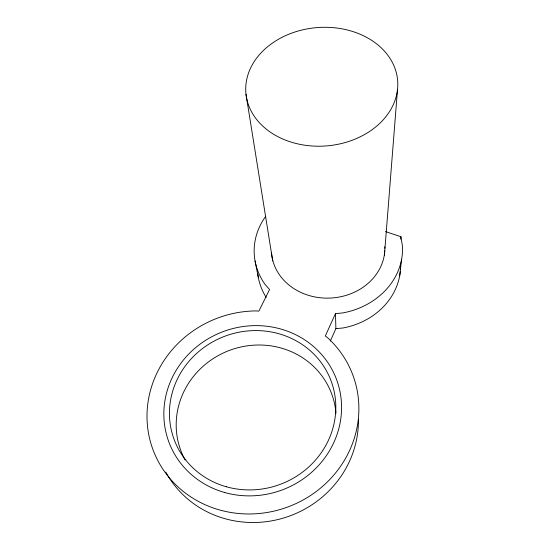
<?xml version="1.0" encoding="UTF-8"?>
<svg xmlns="http://www.w3.org/2000/svg" width="550" height="550" viewBox="0 0 550 550"><rect width="100%" height="100%" fill="white"/><g stroke="black" fill="none" stroke-linecap="round" stroke-linejoin="round"><path stroke-width="0.82" d="M384.402 255.372L397.457 90.069A76.141 59.345 -4.6 0 0 290.18 33.694A76.141 59.345 -4.6 0 0 277.626 136.531A76.141 59.345 -4.6 0 0 397.457 90.069M400.668 239.188L400.936 236.734L385.467 231.55M399.685 275.825L401.617 259.243M330.303 341.055L335.892 328.646L335.466 313.624L342.87 312.916A74.229 64.336 -3 0 0 402.504 246.51L400.936 236.734M335.466 313.624L325.304 335.995L327.429 337.576A106.672 100.76 -20.9 0 1 305.319 498.726A106.672 100.76 -20.9 0 1 150.123 440.632A106.672 100.76 -20.9 0 1 256.197 310.915L258.851 311.135L269.576 289.52L265.176 284.57A74.229 64.336 -3 0 1 265.753 216.26M335.892 328.646L343.035 327.972A71.624 62.714 -2.8 0 0 400.283 271.707M255.056 260.968L258.287 277.276M245.994 94.249L272.718 260.954M400.592 266.722A71.624 62.714 -2.8 0 1 400.496 269.211M266.186 297.426A71.624 62.714 -2.8 0 1 257.799 274.038M358.421 419.203A102.616 97.584 -22 0 1 281.208 518.691A102.616 97.584 -22 0 1 165.804 472.065M384.842 246.737A56.746 49.163 -3 0 1 384.862 248.353M384.787 250.786A56.746 49.163 -3 0 1 328.563 298.127A56.746 49.163 -3 0 1 271.549 253.014M185.13 459.993A80.575 76.588 -21.9 0 1 234.176 348.782A80.575 76.588 -21.9 0 1 335.995 413.236M224.764 492.532A89.485 84.487 -20.8 0 0 339.735 390.349A89.485 84.487 -20.8 0 0 193.614 349.374A89.485 84.487 -20.8 0 0 224.764 492.532M226.236 486.729A83.765 79.069 -20.8 0 0 334.146 391.394A83.765 79.069 -20.8 0 0 197.512 352.639A83.765 79.069 -20.8 0 0 226.236 486.729"/></g></svg>
